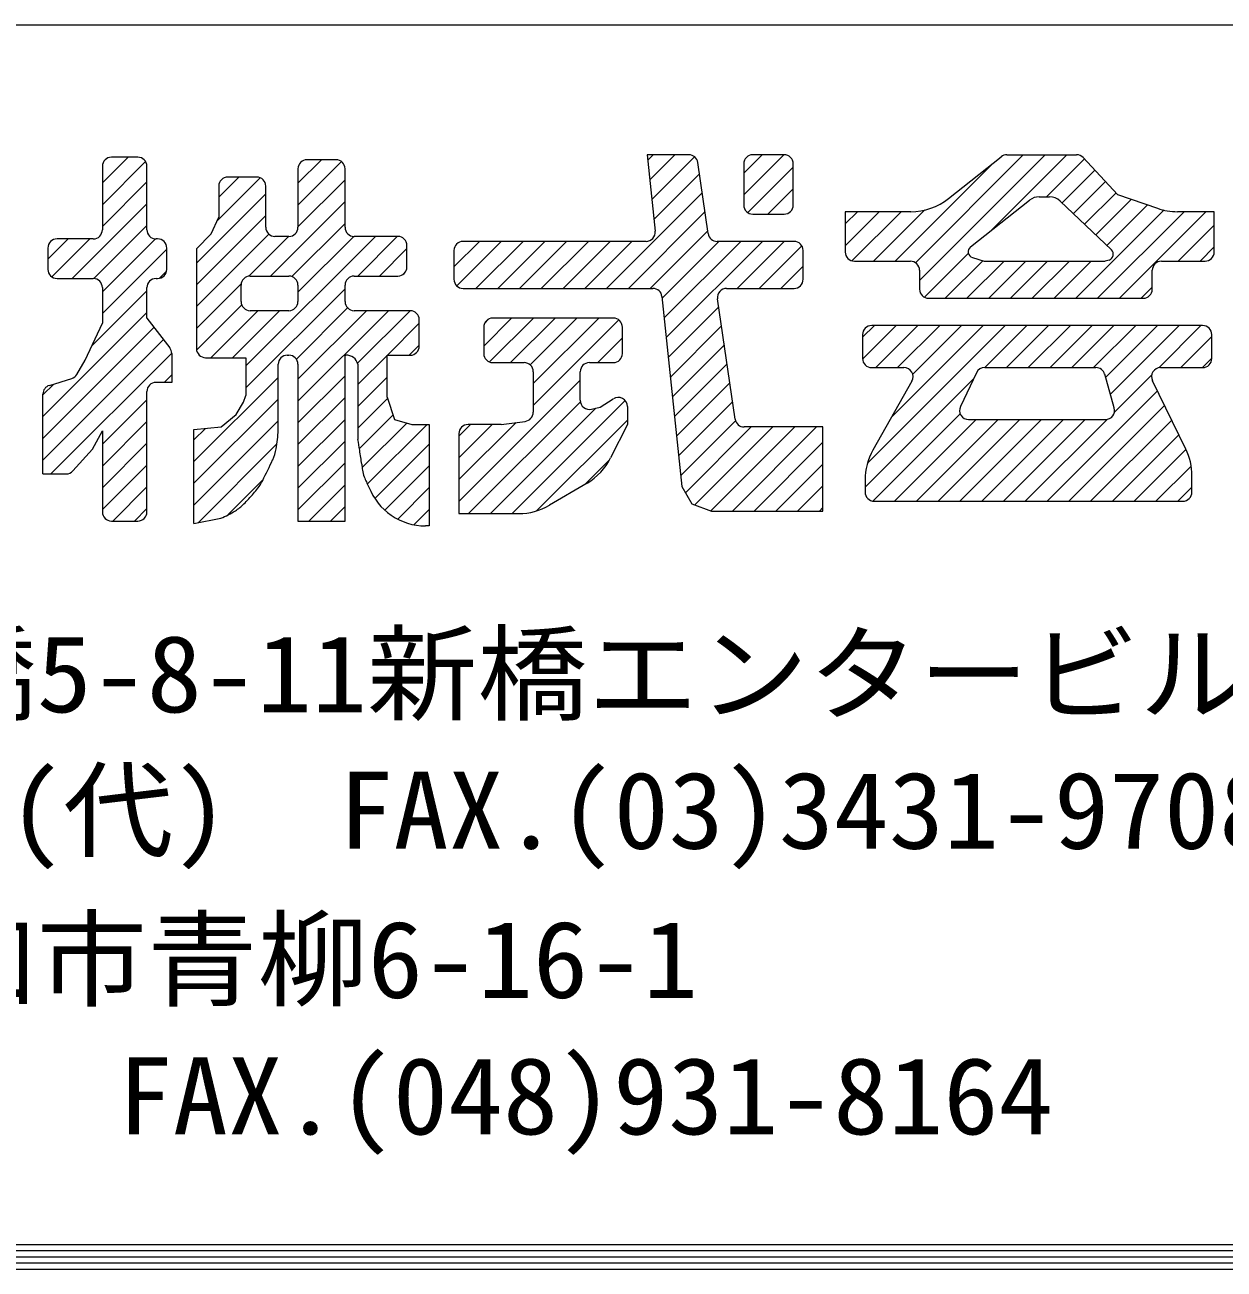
# Model space of a CAD drawing. Units: millimetres at full size; details may follow other scales. Extents: x -18823 to 1599, y -13140 to 1133.
# Drawn here: x -865 to -748.1, y -1129.2 to -1008 of the extents above; entities that cross this region are included whole.
import ezdxf
from ezdxf.enums import TextEntityAlignment as Align

# ---------------------------------------------------------------- set-up
doc = ezdxf.new("R2010")
doc.units = ezdxf.units.MM
doc.header["$LTSCALE"] = 4
doc.layers.add('0-0_0', color=7, linetype='Continuous', lineweight=18)
doc.layers.add('0-D_WAKU', color=7, linetype='Continuous', lineweight=18)
doc.styles.add('ＭＳ ゴシック', font='')
doc.styles.get('ＭＳ ゴシック').set_extended_font_data('MS Gothic')

msp = doc.modelspace()

# ---------------------------------------------------------------- linework, layer by layer
at = {"layer": '0-0_0'}
for p, q in [((-857.416, -1023.398), (-854.909, -1020.892)), ((-857.416, -1025.52), (-853.208, -1021.312)), ((-853.961, -1020.892), (-856.528, -1020.892)), ((-838.358, -1023.432), (-836.058, -1021.133)), ((-838.358, -1025.554), (-834.122, -1021.318)), ((-834.662, -1021.133), (-837.47, -1021.133)), ((-804.287, -1021.182), (-803.756, -1020.65)), ((-804.086, -1023.102), (-801.635, -1020.65)), ((-803.886, -1025.023), (-799.719, -1020.856)), ((-798.4, -1028.328), (-799.407, -1021.41)), ((-794.934, -1022.435), (-793.149, -1020.65)), ((-794.934, -1024.557), (-791.028, -1020.65)), ((-794.934, -1021.538), (-794.934, -1025.548)), ((-790.997, -1020.65), (-794.046, -1020.65)), ((-790.109, -1025.548), (-790.109, -1021.538)), ((-780.18, -1031.016), (-770.621, -1021.456)), ((-778.206, -1031.163), (-767.694, -1020.65)), ((-777.806, -1032.884), (-765.572, -1020.65)), ((-774.984, -1024.914), (-769.846, -1020.842)), ((-770.894, -1028.094), (-763.451, -1020.65)), ((-769.295, -1020.65), (-762.51, -1020.65)), ((-765.428, -1024.748), (-761.74, -1021.061)), ((-761.862, -1020.931), (-758.507, -1024.508)), ((-857.416, -1021.78), (-857.416, -1027.959)), ((-853.073, -1027.959), (-853.073, -1021.78)), ((-846.215, -1027.047), (-842.052, -1022.884)), ((-846.077, -1024.788), (-844.109, -1022.82)), ((-842.382, -1022.82), (-845.189, -1022.82)), ((-838.358, -1022.021), (-838.358, -1027.718)), ((-833.774, -1027.718), (-833.774, -1022.021)), ((-803.685, -1026.943), (-799.248, -1022.506)), ((-794.541, -1026.285), (-790.109, -1021.853)), ((-763.907, -1025.349), (-760.713, -1022.156)), ((-857.416, -1027.641), (-853.073, -1023.299)), ((-846.077, -1023.708), (-846.077, -1026.737)), ((-841.494, -1027.718), (-841.494, -1023.708)), ((-838.358, -1027.675), (-833.774, -1023.092)), ((-792.571, -1026.436), (-790.109, -1023.974)), ((-762.82, -1026.384), (-759.686, -1023.25)), ((-848.248, -1031.202), (-841.494, -1024.447)), ((-841.024, -1032.462), (-833.774, -1025.213)), ((-808.288, -1033.668), (-798.978, -1024.358)), ((-772.84, -1029.636), (-767.077, -1025.069)), ((-766.158, -1024.748), (-765.13, -1024.748)), ((-764.109, -1025.156), (-759.115, -1029.91)), ((-761.733, -1027.418), (-758.66, -1024.344)), ((-760.646, -1028.452), (-757.169, -1024.975)), ((-758.507, -1024.508), (-754.631, -1025.863)), ((-860.357, -1032.704), (-853.073, -1025.42)), ((-806.167, -1033.668), (-798.708, -1026.21)), ((-794.046, -1026.436), (-790.997, -1026.436)), ((-785.043, -1027.394), (-783.844, -1026.195)), ((-785.043, -1029.515), (-781.723, -1026.195)), ((-784.388, -1030.981), (-779.602, -1026.195)), ((-782.302, -1031.016), (-777.302, -1026.016)), ((-762.583, -1034.632), (-753.982, -1026.03)), ((-760.462, -1034.632), (-752.025, -1026.195)), ((-759.559, -1029.487), (-755.598, -1025.525)), ((-758.341, -1034.632), (-749.904, -1026.195)), ((-749.098, -1026.195), (-752.676, -1026.195)), ((-749.098, -1030.128), (-749.098, -1026.195)), ((-858.241, -1032.709), (-853.073, -1027.542)), ((-848.248, -1033.323), (-841.494, -1026.568)), ((-838.955, -1032.515), (-833.774, -1027.334)), ((-752.603, -1031.016), (-749.098, -1027.511)), ((-862.723, -1030.827), (-860.742, -1028.847)), ((-862.328, -1032.554), (-858.621, -1028.847)), ((-858.304, -1028.847), (-861.835, -1028.847)), ((-857.416, -1034.005), (-852.251, -1028.841)), ((-852.032, -1028.847), (-852.185, -1028.847)), ((-848.248, -1035.444), (-841.188, -1028.384)), ((-843.424, -1041.226), (-830.803, -1028.606)), ((-843.159, -1032.476), (-839.288, -1028.606)), ((-839.246, -1028.606), (-840.606, -1028.606)), ((-838.358, -1034.039), (-832.921, -1028.602)), ((-828.631, -1028.606), (-832.886, -1028.606)), ((-832.538, -1032.462), (-828.682, -1028.606)), ((-804.046, -1033.668), (-798.439, -1028.062)), ((-862.723, -1029.735), (-862.723, -1031.816)), ((-857.416, -1036.126), (-851.144, -1029.854)), ((-851.144, -1031.816), (-851.144, -1029.735)), ((-848.248, -1029.811), (-848.248, -1039.53)), ((-830.417, -1032.462), (-827.743, -1029.788)), ((-827.743, -1031.574), (-827.743, -1029.494)), ((-823.16, -1031.569), (-820.678, -1029.088)), ((-823.16, -1029.976), (-823.16, -1032.78)), ((-822.887, -1033.418), (-818.557, -1029.088)), ((-804.446, -1029.088), (-822.272, -1029.088)), ((-821.016, -1033.668), (-816.436, -1029.088)), ((-818.895, -1033.668), (-814.314, -1029.088)), ((-816.773, -1033.668), (-812.193, -1029.088)), ((-814.652, -1033.668), (-810.072, -1029.088)), ((-812.531, -1033.668), (-807.95, -1029.088)), ((-810.409, -1033.668), (-805.829, -1029.088)), ((-802.882, -1034.625), (-797.344, -1029.088)), ((-802.681, -1036.546), (-795.222, -1029.088)), ((-802.48, -1038.466), (-793.101, -1029.088)), ((-790.032, -1029.088), (-797.522, -1029.088)), ((-795.56, -1033.668), (-790.98, -1029.088)), ((-793.439, -1033.668), (-789.28, -1029.509)), ((-789.144, -1032.78), (-789.144, -1029.976)), ((-750.482, -1031.016), (-749.098, -1029.632)), ((-784.155, -1031.016), (-778.694, -1031.016)), ((-777.328, -1034.527), (-773.044, -1030.244)), ((-775.311, -1034.632), (-771.653, -1030.974)), ((-773.19, -1034.632), (-769.574, -1031.016)), ((-772.648, -1030.665), (-771.519, -1031.016)), ((-771.519, -1031.016), (-759.709, -1031.016)), ((-771.068, -1034.632), (-767.453, -1031.016)), ((-768.947, -1034.632), (-765.331, -1031.016)), ((-766.826, -1034.632), (-763.21, -1031.016)), ((-764.704, -1034.632), (-761.089, -1031.016)), ((-759.347, -1030.904), (-759.709, -1031.016)), ((-754.241, -1031.016), (-749.986, -1031.016)), ((-851.853, -1032.685), (-851.162, -1031.994)), ((-843.018, -1032.462), (-839.246, -1032.462)), ((-832.886, -1032.462), (-828.631, -1032.462)), ((-828.154, -1032.32), (-827.886, -1032.052)), ((-791.318, -1033.668), (-789.144, -1031.495)), ((-777.806, -1031.904), (-777.806, -1033.744)), ((-755.129, -1033.744), (-755.129, -1031.904)), ((-861.835, -1032.704), (-858.304, -1032.704)), ((-857.416, -1033.592), (-857.416, -1037.043)), ((-853.073, -1036.561), (-853.073, -1033.592)), ((-852.185, -1032.704), (-852.032, -1032.704)), ((-848.248, -1037.566), (-843.892, -1033.21)), ((-843.906, -1034.95), (-843.906, -1033.35)), ((-843.424, -1043.348), (-833.774, -1033.698)), ((-838.358, -1033.35), (-838.358, -1034.95)), ((-833.774, -1034.95), (-833.774, -1033.35)), ((-822.272, -1033.668), (-803.782, -1033.668)), ((-796.596, -1033.668), (-790.032, -1033.668)), ((-756.219, -1034.632), (-755.129, -1033.542)), ((-858.472, -1039.304), (-853.073, -1033.906)), ((-802.898, -1034.464), (-800.965, -1052.953)), ((-795.768, -1046.407), (-797.475, -1034.684)), ((-776.918, -1034.632), (-756.017, -1034.632)), ((-863.206, -1046.159), (-853.073, -1036.027)), ((-848.234, -1039.673), (-843.841, -1035.28)), ((-846.858, -1040.418), (-842.278, -1035.838)), ((-844.736, -1040.418), (-840.156, -1035.838)), ((-839.246, -1035.838), (-843.018, -1035.838)), ((-838.516, -1040.561), (-833.521, -1035.566)), ((-838.358, -1042.524), (-831.671, -1035.838)), ((-838.358, -1044.646), (-829.55, -1035.838)), ((-827.425, -1035.838), (-832.886, -1035.838)), ((-832.551, -1040.96), (-827.428, -1035.838)), ((-802.279, -1040.387), (-797.361, -1035.468)), ((-863.206, -1048.28), (-852.383, -1037.458)), ((-859.104, -1040.659), (-857.416, -1037.043)), ((-853.073, -1036.561), (-850.845, -1039.455)), ((-829.646, -1040.176), (-826.537, -1037.067)), ((-826.537, -1039.288), (-826.537, -1036.726)), ((-820.264, -1039.28), (-817.545, -1036.561)), ((-820.264, -1037.449), (-820.264, -1040.012)), ((-820.177, -1037.072), (-819.754, -1036.648)), ((-819.7, -1040.837), (-815.424, -1036.561)), ((-807.643, -1036.561), (-819.376, -1036.561)), ((-817.641, -1040.9), (-813.302, -1036.561)), ((-815.744, -1041.124), (-811.181, -1036.561)), ((-815.44, -1042.941), (-809.06, -1036.561)), ((-815.44, -1045.062), (-807.116, -1036.738)), ((-806.755, -1040.012), (-806.755, -1037.449)), ((-802.078, -1042.307), (-797.091, -1037.32)), ((-783.355, -1038.433), (-782.206, -1037.284)), ((-783.35, -1040.549), (-780.084, -1037.284)), ((-782.85, -1050.656), (-769.478, -1037.284)), ((-750.228, -1037.284), (-782.467, -1037.284)), ((-782.061, -1041.382), (-777.963, -1037.284)), ((-780.54, -1046.225), (-771.599, -1037.284)), ((-779.94, -1041.382), (-775.842, -1037.284)), ((-778.472, -1042.036), (-773.72, -1037.284)), ((-771.454, -1041.382), (-767.356, -1037.284)), ((-769.333, -1041.382), (-765.235, -1037.284)), ((-767.212, -1041.382), (-763.114, -1037.284)), ((-765.09, -1041.382), (-760.992, -1037.284)), ((-762.969, -1041.382), (-758.871, -1037.284)), ((-760.848, -1041.382), (-756.75, -1037.284)), ((-759.681, -1042.337), (-754.628, -1037.284)), ((-759.21, -1043.986), (-752.507, -1037.284)), ((-754.505, -1041.404), (-750.386, -1037.284)), ((-863.206, -1050.402), (-851.46, -1038.656)), ((-809.156, -1040.9), (-806.755, -1038.499)), ((-783.355, -1038.172), (-783.355, -1040.494)), ((-752.362, -1041.382), (-749.34, -1038.359)), ((-749.34, -1040.494), (-749.34, -1038.172)), ((-827.525, -1040.176), (-826.537, -1039.189)), ((-801.878, -1044.228), (-796.822, -1039.172)), ((-862.43, -1051.748), (-850.662, -1039.98)), ((-859.895, -1042.041), (-859.104, -1040.659)), ((-847.36, -1040.418), (-843.424, -1040.418)), ((-843.424, -1040.418), (-843.424, -1044.114)), ((-840.288, -1047.472), (-840.288, -1041.064)), ((-839.4, -1040.176), (-839.246, -1040.176)), ((-838.358, -1041.064), (-838.358, -1056.328)), ((-833.774, -1040.176), (-833.697, -1040.176)), ((-833.774, -1056.328), (-833.774, -1040.176)), ((-832.513, -1043.044), (-829.673, -1040.204)), ((-832.513, -1041.064), (-832.513, -1048.382)), ((-829.673, -1044.275), (-829.673, -1040.176)), ((-829.673, -1040.176), (-827.425, -1040.176)), ((-819.376, -1040.9), (-816.328, -1040.9)), ((-809.968, -1040.9), (-807.643, -1040.9)), ((-801.677, -1046.148), (-796.552, -1041.024)), ((-750.241, -1041.382), (-749.34, -1040.48)), ((-851.39, -1042.828), (-850.661, -1042.1)), ((-838.358, -1046.767), (-833.774, -1042.183)), ((-815.44, -1041.788), (-815.44, -1045.738)), ((-810.856, -1044.572), (-810.856, -1041.788)), ((-782.467, -1041.382), (-779.327, -1041.382)), ((-772.258, -1041.888), (-773.824, -1045.174)), ((-771.456, -1041.382), (-760.624, -1041.382)), ((-758.83, -1045.312), (-759.77, -1042.026)), ((-758.814, -1045.712), (-755.184, -1042.082)), ((-754.32, -1041.382), (-750.228, -1041.382)), ((-863.206, -1044.038), (-862.156, -1042.988)), ((-862.578, -1043.118), (-860.405, -1042.449)), ((-848.49, -1050.535), (-840.288, -1042.333)), ((-832.513, -1045.165), (-829.673, -1042.325)), ((-822.677, -1054.421), (-810.856, -1042.6)), ((-801.476, -1048.069), (-796.283, -1042.876)), ((-783.113, -1053.041), (-772.528, -1042.456)), ((-778.554, -1042.706), (-782.349, -1049.429)), ((-751.87, -1049.313), (-755.118, -1042.66)), ((-863.206, -1051.748), (-863.206, -1043.966)), ((-857.416, -1048.854), (-853.073, -1044.512)), ((-853.073, -1055.44), (-853.073, -1043.716)), ((-848.49, -1052.656), (-840.288, -1044.454)), ((-838.358, -1048.888), (-833.774, -1044.305)), ((-832.513, -1047.286), (-829.63, -1044.403)), ((-829.673, -1044.275), (-828.949, -1046.444)), ((-821.74, -1055.604), (-810.844, -1044.709)), ((-817.497, -1055.604), (-806.488, -1044.595)), ((-801.275, -1049.99), (-796.013, -1044.728)), ((-765.38, -1054.399), (-754.633, -1043.652)), ((-819.618, -1055.604), (-809.353, -1045.339)), ((-782.34, -1054.389), (-773.841, -1045.89)), ((-763.258, -1054.399), (-753.937, -1045.078)), ((-857.416, -1050.976), (-853.073, -1046.633)), ((-848.49, -1054.778), (-840.288, -1046.576)), ((-838.358, -1051.01), (-833.774, -1046.426)), ((-832.371, -1049.265), (-829.1, -1045.994)), ((-832.11, -1051.125), (-827.766, -1046.782)), ((-831.585, -1052.722), (-825.789, -1046.926)), ((-828.949, -1046.444), (-827.26, -1046.926)), ((-827.26, -1046.926), (-825.572, -1046.926)), ((-825.572, -1046.926), (-825.572, -1056.81)), ((-822.677, -1052.3), (-817.113, -1046.736)), ((-822.677, -1048.057), (-821.546, -1046.926)), ((-822.677, -1050.178), (-819.425, -1046.926)), ((-818.576, -1046.926), (-821.789, -1046.926)), ((-818.576, -1046.926), (-816.213, -1046.618)), ((-815.084, -1055.313), (-806.272, -1046.502)), ((-801.074, -1051.91), (-795.73, -1046.566)), ((-800.612, -1053.57), (-794.21, -1047.168)), ((-799.682, -1054.76), (-792.089, -1047.168)), ((-798.138, -1055.338), (-789.968, -1047.168)), ((-796.042, -1055.364), (-787.846, -1047.168)), ((-787.214, -1047.168), (-794.89, -1047.168)), ((-787.214, -1055.364), (-787.214, -1047.168)), ((-780.229, -1054.399), (-772.274, -1046.444)), ((-778.108, -1054.399), (-770.153, -1046.444)), ((-775.986, -1054.399), (-768.031, -1046.444)), ((-773.865, -1054.399), (-765.91, -1046.444)), ((-773.022, -1046.444), (-759.684, -1046.444)), ((-771.744, -1054.399), (-763.789, -1046.444)), ((-769.622, -1054.399), (-761.668, -1046.444)), ((-767.501, -1054.399), (-759.532, -1046.43)), ((-761.137, -1054.399), (-753.241, -1046.503)), ((-858.381, -1049.337), (-857.416, -1047.529)), ((-857.416, -1047.529), (-857.416, -1055.44)), ((-848.49, -1048.414), (-847.384, -1047.308)), ((-848.49, -1056.569), (-848.49, -1047.408)), ((-822.677, -1047.814), (-822.677, -1055.604)), ((-759.016, -1054.399), (-752.545, -1047.929)), ((-860.287, -1051.454), (-858.381, -1049.337)), ((-857.416, -1053.097), (-853.073, -1048.755)), ((-848.08, -1056.489), (-840.443, -1048.852)), ((-838.358, -1053.131), (-833.774, -1048.547)), ((-830.864, -1054.123), (-825.572, -1048.83)), ((-793.921, -1055.364), (-787.214, -1048.657)), ((-756.894, -1054.399), (-751.852, -1049.357)), ((-838.358, -1055.252), (-833.774, -1050.668)), ((-810.413, -1052.763), (-808.02, -1050.37)), ((-791.8, -1055.364), (-787.214, -1050.778)), ((-863.206, -1051.748), (-860.947, -1051.748)), ((-857.416, -1055.218), (-853.073, -1050.876)), ((-829.885, -1055.265), (-825.572, -1050.952)), ((-754.773, -1054.399), (-751.347, -1050.974)), ((-751.27, -1053.511), (-751.27, -1051.91)), ((-856.404, -1056.328), (-853.073, -1052.997)), ((-845.162, -1055.693), (-841.754, -1052.285)), ((-837.312, -1056.328), (-833.774, -1052.79)), ((-828.634, -1056.136), (-825.572, -1053.073)), ((-810.195, -1052.635), (-813.858, -1054.788)), ((-800.965, -1052.953), (-800, -1054.64)), ((-789.679, -1055.364), (-787.214, -1052.899)), ((-783.113, -1052.339), (-783.113, -1053.511)), ((-752.652, -1054.399), (-751.27, -1053.017)), ((-782.225, -1054.399), (-752.158, -1054.399)), ((-854.282, -1056.328), (-853.073, -1055.119)), ((-835.191, -1056.328), (-833.774, -1054.911)), ((-827.066, -1056.688), (-825.572, -1055.194)), ((-822.677, -1055.604), (-816.858, -1055.604)), ((-787.557, -1055.364), (-787.214, -1055.021)), ((-856.528, -1056.328), (-853.961, -1056.328)), ((-848.49, -1056.569), (-845.873, -1056.058)), ((-838.358, -1056.328), (-833.774, -1056.328)), ((-825.572, -1056.81), (-825.924, -1056.81))]:
    msp.add_line(p, q, dxfattribs=at)
for points in [[(-800.286, -1020.65), (-804.343, -1020.65), (-803.563, -1028.107)], [(-778.661, -1026.195), (-785.043, -1026.195), (-785.043, -1030.128)], [(-848.248, -1029.811), (-846.801, -1028.364), (-846.077, -1026.737)], [(-850.661, -1039.997), (-850.661, -1042.828), (-852.185, -1042.828)], [(-848.49, -1047.408), (-845.836, -1047.168), (-844.389, -1045.962), (-843.665, -1044.757), (-843.424, -1044.114)], [(-809.765, -1045.436), (-808.926, -1045.239), (-807.637, -1044.419)], [(-806.272, -1045.168), (-806.272, -1046.926), (-807.901, -1050.181)], [(-800, -1054.64), (-798.07, -1055.364), (-787.214, -1055.364)]]:
    msp.add_lwpolyline(points, dxfattribs=at)
for centre, radius, start, end in [((-856.528, -1021.78), 0.888, 90, 180), ((-853.961, -1021.78), 0.888, 0, 90), ((-837.47, -1022.021), 0.888, 90, 180), ((-834.662, -1022.021), 0.888, 0, 90), ((-800.286, -1021.538), 0.888, 8.282, 90), ((-794.046, -1021.538), 0.888, 90, 180), ((-790.997, -1021.538), 0.888, 0, 90), ((-769.295, -1021.538), 0.888, 90, 128.397), ((-762.51, -1021.538), 0.888, 43.174, 90), ((-845.189, -1023.708), 0.888, 90, 180), ((-842.382, -1023.708), 0.888, 0, 90), ((-778.661, -1020.275), 5.92, 270, 308.397), ((-766.158, -1026.228), 1.48, 90, 128.397), ((-765.13, -1026.228), 1.48, 46.418, 90), ((-794.046, -1025.548), 0.888, 180, 270), ((-790.997, -1025.548), 0.888, 270, 0), ((-752.676, -1020.275), 5.92, 250.723, 270), ((-840.606, -1027.718), 0.888, 180, 270), ((-839.246, -1027.718), 0.888, 270, 0), ((-832.886, -1027.718), 0.888, 180, 270), ((-861.835, -1029.735), 0.888, 90, 180), ((-858.304, -1027.959), 0.888, 270, 0), ((-852.185, -1027.959), 0.888, 180, 270), ((-852.032, -1029.735), 0.888, 0, 90), ((-828.631, -1029.494), 0.888, 0, 90), ((-804.446, -1028.2), 0.888, 270, 5.969), ((-797.522, -1028.2), 0.888, 188.282, 270), ((-822.272, -1029.976), 0.888, 90, 180), ((-790.032, -1029.976), 0.888, 0, 90), ((-784.155, -1030.128), 0.888, 180, 270), ((-772.472, -1030.1), 0.592, 128.397, 252.74), ((-759.523, -1030.338), 0.592, 287.26, 46.418), ((-749.986, -1030.128), 0.888, 270, 0), ((-778.694, -1031.904), 0.888, 0, 90), ((-754.241, -1031.904), 0.888, 90, 180), ((-861.835, -1031.816), 0.888, 180, 270), ((-852.032, -1031.816), 0.888, 270, 0), ((-843.018, -1033.35), 0.888, 90, 180), ((-839.246, -1033.35), 0.888, 0, 90), ((-832.886, -1033.35), 0.888, 90, 180), ((-828.631, -1031.574), 0.888, 270, 0), ((-858.304, -1033.592), 0.888, 0, 90), ((-852.185, -1033.592), 0.888, 90, 180), ((-822.272, -1032.78), 0.888, 180, 270), ((-803.782, -1034.556), 0.888, 5.969, 90), ((-796.596, -1034.556), 0.888, 90, 188.282), ((-790.032, -1032.78), 0.888, 270, 0), ((-776.918, -1033.744), 0.888, 180, 270), ((-756.017, -1033.744), 0.888, 270, 0), ((-843.018, -1034.95), 0.888, 180, 270), ((-839.246, -1034.95), 0.888, 270, 0), ((-832.886, -1034.95), 0.888, 180, 270), ((-827.425, -1036.726), 0.888, 0, 90), ((-819.376, -1037.449), 0.888, 90, 180), ((-807.643, -1037.449), 0.888, 0, 90), ((-782.467, -1038.172), 0.888, 90, 180), ((-750.228, -1038.172), 0.888, 0, 90), ((-851.549, -1039.997), 0.888, 0, 37.589), ((-847.36, -1039.53), 0.888, 180, 270), ((-827.425, -1039.288), 0.888, 270, 0), ((-839.4, -1041.064), 0.888, 90, 180), ((-839.246, -1041.064), 0.888, 0, 90), ((-833.659, -1041.359), 1.183, 14.4, 91.86), ((-819.376, -1040.012), 0.888, 180, 270), ((-816.328, -1041.788), 0.888, 0, 90), ((-809.968, -1041.788), 0.888, 90, 180), ((-807.643, -1040.012), 0.888, 270, 0), ((-782.467, -1040.494), 0.888, 180, 270), ((-750.228, -1040.494), 0.888, 270, 0), ((-860.666, -1041.6), 0.888, 287.091, 330.237), ((-779.327, -1042.27), 0.888, 330.554, 90), ((-771.456, -1042.27), 0.888, 90, 154.52), ((-760.624, -1042.27), 0.888, 15.957, 90), ((-754.32, -1042.27), 0.888, 90, 206.02), ((-862.318, -1043.966), 0.888, 107.091, 180), ((-852.185, -1043.716), 0.888, 90, 180), ((-809.968, -1044.572), 0.888, 180, 283.231), ((-807.16, -1045.168), 0.888, 0, 122.452), ((-816.328, -1045.738), 0.888, 277.426, 0), ((-773.022, -1045.556), 0.888, 154.52, 270), ((-759.684, -1045.556), 0.888, 270, 15.957), ((-821.789, -1047.814), 0.888, 90, 180), ((-794.89, -1046.28), 0.888, 188.282, 270), ((-853.062, -1046.957), 12.784, 349.46625, 357.68846), ((-845.161, -1048.426), 4.749, 335.95566, 349.46625), ((-917.762, -1062.647), 86.434, 8.79637, 9.49979), ((-872.266, -1055.607), 40.396, 7.76743, 8.79637), ((-777.193, -1052.339), 5.92, 150.554, 180), ((-757.19, -1051.91), 5.92, 0, 26.02), ((-874.381, -1035.389), 36.744, 332.46928, 335.95566), ((-938.256, -1064.608), 106.998, 7.41893, 7.76743), ((-741.724, -1039.017), 91.193, 187.41893, 187.79643), ((-813.195, -1047.532), 5.92, 300.447, 333.418), ((-860.947, -1050.86), 0.888, 270, 317.992), ((-829.272, -1051.004), 2.829, 187.79643, 201.01969), ((-847.847, -1049.063), 6.906, 318.34536, 323.81916), ((-847.099, -1049.61), 5.978, 323.81916, 332.46928), ((-824.381, -1049.125), 8.068, 201.01969, 208.83855), ((-825.924, -1050.89), 5.92, 201.052, 270), ((-865.457, -1033.398), 30.475, 315.74045, 318.34536), ((-782.225, -1053.511), 0.888, 180, 270), ((-752.158, -1053.511), 0.888, 270, 0), ((-856.528, -1055.44), 0.888, 180, 270), ((-853.961, -1055.44), 0.888, 270, 0), ((-849.616, -1047.028), 9.775, 292.51707, 301.83006), ((-846.778, -1051.6), 4.393, 301.83006, 315.74045), ((-816.858, -1049.684), 5.92, 270, 300.447)]:
    msp.add_arc(centre, radius, start, end, dxfattribs=at)
at = {"layer": '0-D_WAKU'}
for p, q in [((-1602, -1008), (1598, -1008)), ((-1600.8, -1126.8), (1596.8, -1126.8)), ((-1602, -1128), (1598, -1128)), ((-1601.4, -1127.4), (1597.4, -1127.4)), ((-1603.2, -1129.2), (1599.2, -1129.2)), ((-1602.6, -1128.6), (1598.6, -1128.6))]:
    msp.add_line(p, q, dxfattribs=at)

# ---------------------------------------------------------------- texts
at = {"layer": '0-0_0', "style": 'ＭＳ ゴシック', "width": 1.05}
for s, p in [('本社〒105-0004東京都港区新橋5-8-11新橋エンタービル3Ｆ', (-1014.22, -1077.212)), ('TEL.東京(03)3431-9713(代)  FAX.(03)3431-9708', (-979.273, -1090.502)), ('関東支店〒340-0002埼玉県草加市青柳6-16-1', (-1014.22, -1105.036)), ('TEL.(048)932-3853(代)  FAX.(048)931-8164', (-979.273, -1118.326))]:
    msp.add_text(s, height=7.507, dxfattribs=at).set_placement(p, align=Align.BOTTOM_LEFT)

doc.saveas('drawing.dxf')
